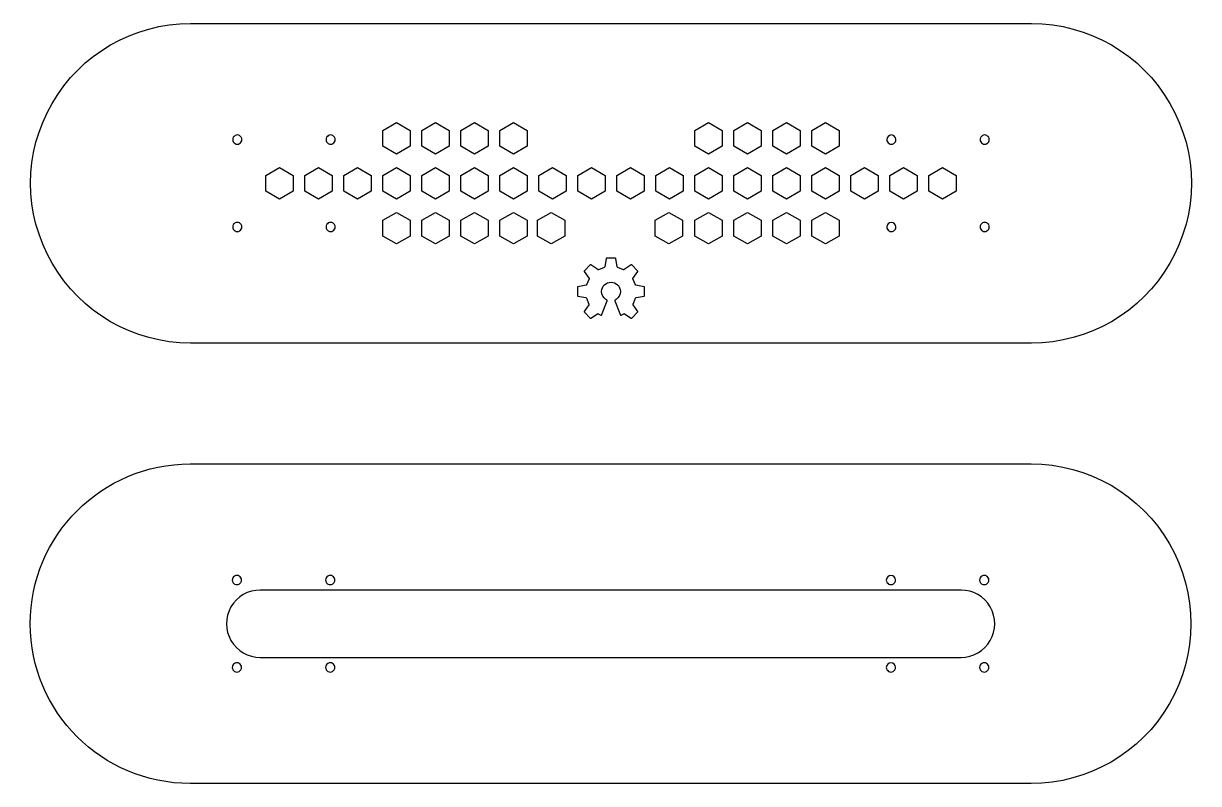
# Model space of a CAD drawing. Extents: x 3 to 427, y -61 to 202.
# Drawn here: x 3 to 212.5, y 66.2 to 201.7 of the extents above; entities that cross this region are included whole.
import ezdxf

# ---------------------------------------------------------------- set-up
doc = ezdxf.new("R2010")
doc.units = 0
doc.layers.get('0').update_dxf_attribs({"linetype": 'CONTINUOUS'})

msp = doc.modelspace()

# ---------------------------------------------------------------- linework, layer by layer
at = {"color": 1}
for p, q in [((32.763071, 201.74411), (182.763069, 201.74411)), ((67.076182, 182.655901), (69.515068, 184.063992)), ((67.076182, 179.839718), (67.076182, 182.655901)), ((69.515068, 184.063992), (71.953954, 182.655901)), ((71.953954, 182.655901), (71.953954, 179.839718)), ((74.030368, 182.655901), (76.469254, 184.063992)), ((74.030368, 179.839718), (74.030368, 182.655901)), ((76.469254, 184.063992), (78.908139, 182.655901)), ((78.908139, 182.655901), (78.908139, 179.839718)), ((80.984546, 182.655901), (83.423431, 184.063992)), ((80.984546, 179.839718), (80.984546, 182.655901)), ((83.423431, 184.063992), (85.862317, 182.655901)), ((85.862317, 182.655901), (85.862317, 179.839718)), ((87.938724, 182.655901), (90.377609, 184.063992)), ((87.938724, 179.839718), (87.938724, 182.655901)), ((90.377609, 184.063992), (92.816495, 182.655901)), ((92.816495, 182.655901), (92.816495, 179.839718)), ((122.70963, 182.655901), (125.14851, 184.063992)), ((122.70963, 179.839718), (122.70963, 182.655901)), ((125.14851, 184.063992), (127.5874, 182.655901)), ((127.5874, 182.655901), (127.5874, 179.839718)), ((129.66382, 182.655901), (132.10271, 184.063992)), ((129.66382, 179.839718), (129.66382, 182.655901)), ((132.10271, 184.063992), (134.54159, 182.655901)), ((134.54159, 182.655901), (134.54159, 179.839718)), ((136.618, 182.655901), (139.05688, 184.063992)), ((136.618, 179.839718), (136.618, 182.655901)), ((139.05688, 184.063992), (141.49577, 182.655901)), ((141.49577, 182.655901), (141.49577, 179.839718)), ((143.57218, 182.655901), (146.01106, 184.063992)), ((143.57218, 179.839718), (143.57218, 182.655901)), ((146.01106, 184.063992), (148.44995, 182.655901)), ((148.44995, 182.655901), (148.44995, 179.839718)), ((41.948072, 181.03411), (41.948072, 181.03411)), ((58.58807, 181.03411), (58.58807, 181.03411)), ((158.588069, 181.03411), (158.588069, 181.03411)), ((175.228068, 181.03411), (175.228068, 181.03411)), ((69.515068, 178.431627), (67.076182, 179.839718)), ((71.953954, 179.839718), (69.515068, 178.431627)), ((76.469254, 178.431627), (74.030368, 179.839718)), ((78.908139, 179.839718), (76.469254, 178.431627)), ((83.423431, 178.431627), (80.984546, 179.839718)), ((85.862317, 179.839718), (83.423431, 178.431627)), ((90.377609, 178.431627), (87.938724, 179.839718)), ((92.816495, 179.839718), (90.377609, 178.431627)), ((125.14851, 178.431627), (122.70963, 179.839718)), ((127.5874, 179.839718), (125.14851, 178.431627)), ((132.10271, 178.431627), (129.66382, 179.839718)), ((134.54159, 179.839718), (132.10271, 178.431627)), ((139.05688, 178.431627), (136.618, 179.839718)), ((141.49577, 179.839718), (139.05688, 178.431627)), ((146.01106, 178.431627), (143.57218, 179.839718)), ((148.44995, 179.839718), (146.01106, 178.431627)), ((46.213645, 174.652208), (48.652531, 176.060299)), ((48.652531, 176.060299), (51.091416, 174.652208)), ((53.167827, 174.652208), (55.606712, 176.060299)), ((55.606712, 176.060299), (58.045598, 174.652208)), ((60.122005, 174.652208), (62.56089, 176.060299)), ((62.56089, 176.060299), (64.999776, 174.652208)), ((67.076182, 174.652208), (69.515068, 176.060299)), ((69.515068, 176.060299), (71.953954, 174.652208)), ((74.030368, 174.652208), (76.469254, 176.060299)), ((76.469254, 176.060299), (78.908139, 174.652208)), ((80.984546, 174.652208), (83.423431, 176.060299)), ((83.423431, 176.060299), (85.862317, 174.652208)), ((87.938724, 174.652208), (90.377609, 176.060299)), ((90.377609, 176.060299), (92.816495, 174.652208)), ((94.892909, 174.652208), (97.331795, 176.060299)), ((97.331795, 176.060299), (99.77068, 174.652208)), ((101.84709, 174.652208), (104.28598, 176.060299)), ((104.28598, 176.060299), (106.72487, 174.652208)), ((108.80127, 174.652208), (111.24016, 176.060299)), ((111.24016, 176.060299), (113.67904, 174.652208)), ((115.75544, 174.652208), (118.19433, 176.060299)), ((118.19433, 176.060299), (120.63321, 174.652208)), ((122.70963, 174.652208), (125.14851, 176.060299)), ((125.14851, 176.060299), (127.5874, 174.652208)), ((129.66382, 174.652208), (132.10271, 176.060299)), ((132.10271, 176.060299), (134.54159, 174.652208)), ((136.618, 174.652208), (139.05688, 176.060299)), ((139.05688, 176.060299), (141.49577, 174.652208)), ((143.57218, 174.652208), (146.01106, 176.060299)), ((146.01106, 176.060299), (148.44995, 174.652208)), ((150.52637, 174.652208), (152.96526, 176.060299)), ((152.96526, 176.060299), (155.40414, 174.652208)), ((157.48055, 174.652208), (159.91943, 176.060299)), ((159.91943, 176.060299), (162.35832, 174.652208)), ((164.43471, 174.652208), (166.8736, 176.060299)), ((166.8736, 176.060299), (169.31248, 174.652208)), ((46.213645, 171.836025), (46.213645, 174.652208)), ((51.091416, 174.652208), (51.091416, 171.836025)), ((53.167827, 171.836025), (53.167827, 174.652208)), ((58.045598, 174.652208), (58.045598, 171.836025)), ((60.122005, 171.836025), (60.122005, 174.652208)), ((64.999776, 174.652208), (64.999776, 171.836025)), ((67.076182, 171.836025), (67.076182, 174.652208)), ((71.953954, 174.652208), (71.953954, 171.836025)), ((74.030368, 171.836025), (74.030368, 174.652208)), ((78.908139, 174.652208), (78.908139, 171.836025)), ((80.984546, 171.836025), (80.984546, 174.652208)), ((85.862317, 174.652208), (85.862317, 171.836025)), ((87.938724, 171.836025), (87.938724, 174.652208)), ((92.816495, 174.652208), (92.816495, 171.836025)), ((94.892909, 171.836025), (94.892909, 174.652208)), ((99.77068, 174.652208), (99.77068, 171.836025)), ((101.84709, 171.836025), (101.84709, 174.652208)), ((106.72487, 174.652208), (106.72487, 171.836025)), ((108.80127, 171.836025), (108.80127, 174.652208)), ((113.67904, 174.652208), (113.67904, 171.836025)), ((115.75544, 171.836025), (115.75544, 174.652208)), ((120.63321, 174.652208), (120.63321, 171.836025)), ((122.70963, 171.836025), (122.70963, 174.652208)), ((127.5874, 174.652208), (127.5874, 171.836025)), ((129.66382, 171.836025), (129.66382, 174.652208)), ((134.54159, 174.652208), (134.54159, 171.836025)), ((136.618, 171.836025), (136.618, 174.652208)), ((141.49577, 174.652208), (141.49577, 171.836025)), ((143.57218, 171.836025), (143.57218, 174.652208)), ((148.44995, 174.652208), (148.44995, 171.836025)), ((150.52637, 171.836025), (150.52637, 174.652208)), ((155.40414, 174.652208), (155.40414, 171.836025)), ((157.48055, 171.836025), (157.48055, 174.652208)), ((162.35832, 174.652208), (162.35832, 171.836025)), ((164.43471, 171.836025), (164.43471, 174.652208)), ((169.31248, 174.652208), (169.31248, 171.836025)), ((48.652531, 170.427934), (46.213645, 171.836025)), ((51.091416, 171.836025), (48.652531, 170.427934)), ((55.606712, 170.427934), (53.167827, 171.836025)), ((58.045598, 171.836025), (55.606712, 170.427934)), ((62.56089, 170.427934), (60.122005, 171.836025)), ((64.999776, 171.836025), (62.56089, 170.427934)), ((69.515068, 170.427934), (67.076182, 171.836025)), ((71.953954, 171.836025), (69.515068, 170.427934)), ((76.469254, 170.427934), (74.030368, 171.836025)), ((78.908139, 171.836025), (76.469254, 170.427934)), ((83.423431, 170.427934), (80.984546, 171.836025)), ((85.862317, 171.836025), (83.423431, 170.427934)), ((90.377609, 170.427934), (87.938724, 171.836025)), ((92.816495, 171.836025), (90.377609, 170.427934)), ((97.331795, 170.427934), (94.892909, 171.836025)), ((99.77068, 171.836025), (97.331795, 170.427934)), ((104.28598, 170.427934), (101.84709, 171.836025)), ((106.72487, 171.836025), (104.28598, 170.427934)), ((111.24016, 170.427934), (108.80127, 171.836025)), ((113.67904, 171.836025), (111.24016, 170.427934)), ((118.19433, 170.427934), (115.75544, 171.836025)), ((120.63321, 171.836025), (118.19433, 170.427934)), ((125.14851, 170.427934), (122.70963, 171.836025)), ((127.5874, 171.836025), (125.14851, 170.427934)), ((132.10271, 170.427934), (129.66382, 171.836025)), ((134.54159, 171.836025), (132.10271, 170.427934)), ((139.05688, 170.427934), (136.618, 171.836025)), ((141.49577, 171.836025), (139.05688, 170.427934)), ((146.01106, 170.427934), (143.57218, 171.836025)), ((148.44995, 171.836025), (146.01106, 170.427934)), ((152.96526, 170.427934), (150.52637, 171.836025)), ((155.40414, 171.836025), (152.96526, 170.427934)), ((159.91943, 170.427934), (157.48055, 171.836025)), ((162.35832, 171.836025), (159.91943, 170.427934)), ((166.8736, 170.427934), (164.43471, 171.836025)), ((169.31248, 171.836025), (166.8736, 170.427934)), ((67.076182, 166.648512), (69.515068, 168.056603)), ((69.515068, 168.056603), (71.953954, 166.648512)), ((74.030368, 166.648512), (76.469254, 168.056603)), ((76.469254, 168.056603), (78.908139, 166.648512)), ((80.984546, 166.648512), (83.423431, 168.056603)), ((83.423431, 168.056603), (85.862317, 166.648512)), ((87.938724, 166.648512), (90.377609, 168.056603)), ((90.377609, 168.056603), (92.816495, 166.648512)), ((94.677585, 166.648512), (97.11647, 168.056603)), ((97.11647, 168.056603), (99.555356, 166.648512)), ((115.62871, 166.648512), (118.0676, 168.056603)), ((118.0676, 168.056603), (120.50648, 166.648512)), ((122.70963, 166.648512), (125.14851, 168.056603)), ((125.14851, 168.056603), (127.5874, 166.648512)), ((129.66382, 166.648512), (132.10271, 168.056603)), ((132.10271, 168.056603), (134.54159, 166.648512)), ((136.618, 166.648512), (139.05688, 168.056603)), ((139.05688, 168.056603), (141.49577, 166.648512)), ((143.57218, 166.648512), (146.01106, 168.056603)), ((146.01106, 168.056603), (148.44995, 166.648512)), ((67.076182, 163.832329), (67.076182, 166.648512)), ((71.953954, 166.648512), (71.953954, 163.832329)), ((74.030368, 163.832329), (74.030368, 166.648512)), ((78.908139, 166.648512), (78.908139, 163.832329)), ((80.984546, 163.832329), (80.984546, 166.648512)), ((85.862317, 166.648512), (85.862317, 163.832329)), ((87.938724, 163.832329), (87.938724, 166.648512)), ((92.816495, 166.648512), (92.816495, 163.832329)), ((94.677585, 163.832329), (94.677585, 166.648512)), ((99.555356, 166.648512), (99.555356, 163.832329)), ((115.62871, 163.832329), (115.62871, 166.648512)), ((120.50648, 166.648512), (120.50648, 163.832329)), ((122.70963, 163.832329), (122.70963, 166.648512)), ((127.5874, 166.648512), (127.5874, 163.832329)), ((129.66382, 163.832329), (129.66382, 166.648512)), ((134.54159, 166.648512), (134.54159, 163.832329)), ((136.618, 163.832329), (136.618, 166.648512)), ((141.49577, 166.648512), (141.49577, 163.832329)), ((143.57218, 163.832329), (143.57218, 166.648512)), ((148.44995, 166.648512), (148.44995, 163.832329)), ((41.948072, 165.45411), (41.948072, 165.45411)), ((58.58807, 165.45411), (58.58807, 165.45411)), ((69.515068, 162.424238), (67.076182, 163.832329)), ((71.953954, 163.832329), (69.515068, 162.424238)), ((76.469254, 162.424238), (74.030368, 163.832329)), ((78.908139, 163.832329), (76.469254, 162.424238)), ((83.423431, 162.424238), (80.984546, 163.832329)), ((85.862317, 163.832329), (83.423431, 162.424238)), ((90.377609, 162.424238), (87.938724, 163.832329)), ((92.816495, 163.832329), (90.377609, 162.424238)), ((97.11647, 162.424238), (94.677585, 163.832329)), ((99.555356, 163.832329), (97.11647, 162.424238)), ((118.0676, 162.424238), (115.62871, 163.832329)), ((120.50648, 163.832329), (118.0676, 162.424238)), ((125.14851, 162.424238), (122.70963, 163.832329)), ((127.5874, 163.832329), (125.14851, 162.424238)), ((132.10271, 162.424238), (129.66382, 163.832329)), ((134.54159, 163.832329), (132.10271, 162.424238)), ((139.05688, 162.424238), (136.618, 163.832329)), ((141.49577, 163.832329), (139.05688, 162.424238)), ((146.01106, 162.424238), (143.57218, 163.832329)), ((148.44995, 163.832329), (146.01106, 162.424238)), ((158.588069, 165.45411), (158.588069, 165.45411)), ((175.228068, 165.45411), (175.228068, 165.45411)), ((106.930677, 159.851022), (106.648547, 158.334882)), ((108.517529, 159.916027), (107.008789, 159.916027)), ((108.87795, 158.334882), (108.59573, 159.851022)), ((102.999484, 157.533163), (103.853633, 156.288364)), ((104.075664, 158.701188), (103.008846, 157.634459)), ((105.443517, 157.841331), (104.17696, 158.710551)), ((106.573645, 158.249101), (105.557386, 157.833128)), ((109.969022, 157.833128), (108.952852, 158.249101)), ((111.349536, 158.710551), (110.082891, 157.841331)), ((112.517472, 157.634459), (111.450743, 158.701188)), ((111.672774, 156.288364), (112.526835, 157.533163)), ((103.860678, 156.17503), (103.411266, 155.12676)), ((112.114963, 155.12676), (111.66564, 156.17503)), ((101.79374, 154.701245), (101.793829, 153.192595)), ((103.324505, 155.052125), (101.858744, 154.779535)), ((101.858834, 153.114304), (103.288659, 152.848224)), ((113.667574, 154.779535), (112.201724, 155.052125)), ((112.237392, 152.848135), (113.667217, 153.114215)), ((113.732221, 153.192506), (113.732399, 154.701156)), ((103.811457, 151.544127), (102.999305, 150.360588)), ((103.373548, 152.773055), (103.819928, 151.657996)), ((106.047904, 149.742201), (107.105092, 152.296625)), ((107.074061, 152.392125), (106.945747, 152.470683)), ((108.421137, 152.296625), (109.478236, 149.742112)), ((108.580482, 152.470683), (108.452168, 152.392125)), ((111.706212, 151.657907), (112.152592, 152.772965)), ((112.526835, 150.360499), (111.714594, 151.544038)), ((103.008668, 150.259203), (104.075575, 149.192474)), ((104.176871, 149.183111), (105.339457, 149.981085)), ((105.450918, 149.984919), (105.96364, 149.71117)), ((109.5625, 149.711081), (110.075222, 149.98483)), ((110.186683, 149.980996), (111.349358, 149.183022)), ((111.450565, 149.192385), (112.517472, 150.259114))]:
    msp.add_line(p, q, dxfattribs=at)
at = {"color": 7}
for p, q in [((32.69, 123.19), (182.69, 123.19)), ((41.875, 102.48), (41.875, 102.48)), ((170.19, 100.69), (45.19, 100.69)), ((58.515, 102.48), (58.515, 102.48)), ((158.515, 102.48), (158.515, 102.48)), ((175.155, 102.48), (175.155, 102.48)), ((41.875, 86.9), (41.875, 86.9)), ((58.515, 86.9), (58.515, 86.9)), ((158.515, 86.9), (158.515, 86.9)), ((175.155, 86.9), (175.155, 86.9))]:
    msp.add_line(p, q, dxfattribs=at)
at = {"color": 1}
for points in [[(8.081347, 187.49411), (13.172382, 196.31204), (22.581002, 201.74411), (32.763071, 201.74411)], [(182.763069, 201.74411), (192.945138, 201.74411), (202.353758, 196.31204), (207.444793, 187.49411)], [(8.081347, 158.99411), (2.990312, 167.812041), (2.990312, 178.676179), (8.081347, 187.49411)], [(207.444793, 187.49411), (212.535828, 178.676179), (212.535828, 167.812041), (207.444793, 158.99411)], [(40.710572, 181.748581), (40.455316, 181.601209), (40.298072, 181.328854), (40.298072, 181.03411)], [(40.298072, 181.03411), (40.298072, 180.739366), (40.455316, 180.467011), (40.710572, 180.319639)], [(41.535572, 181.748581), (41.280316, 181.895953), (40.965828, 181.895953), (40.710572, 181.748581)], [(40.710572, 180.319639), (40.965828, 180.172267), (41.280316, 180.172267), (41.535572, 180.319639)], [(41.948072, 181.03411), (41.948072, 181.328854), (41.790828, 181.601209), (41.535572, 181.748581)], [(41.535572, 180.319639), (41.790828, 180.467011), (41.948072, 180.739366), (41.948072, 181.03411)], [(57.350571, 181.748581), (57.095315, 181.601209), (56.938071, 181.328854), (56.938071, 181.03411)], [(56.938071, 181.03411), (56.938071, 180.739366), (57.095315, 180.467011), (57.350571, 180.319639)], [(58.17557, 181.748581), (57.920315, 181.895953), (57.605826, 181.895953), (57.350571, 181.748581)], [(57.350571, 180.319639), (57.605826, 180.172267), (57.920315, 180.172267), (58.17557, 180.319639)], [(58.58807, 181.03411), (58.58807, 181.328854), (58.430826, 181.601209), (58.17557, 181.748581)], [(58.17557, 180.319639), (58.430826, 180.467011), (58.58807, 180.739366), (58.58807, 181.03411)], [(157.76307, 181.85911), (157.307435, 181.85911), (156.93807, 181.489745), (156.93807, 181.03411)], [(156.93807, 181.03411), (156.93807, 180.739366), (157.095314, 180.467011), (157.35057, 180.319639)], [(157.35057, 180.319639), (157.605825, 180.172267), (157.920314, 180.172267), (158.175569, 180.319639)], [(158.588069, 181.03411), (158.588069, 181.489745), (158.218704, 181.85911), (157.76307, 181.85911)], [(158.175569, 180.319639), (158.430825, 180.467011), (158.588069, 180.739366), (158.588069, 181.03411)], [(173.990568, 181.748581), (173.735312, 181.601209), (173.578068, 181.328854), (173.578068, 181.03411)], [(173.578068, 181.03411), (173.578068, 180.739366), (173.735312, 180.467011), (173.990568, 180.319639)], [(174.815568, 181.748581), (174.560312, 181.895953), (174.245824, 181.895953), (173.990568, 181.748581)], [(173.990568, 180.319639), (174.245824, 180.172267), (174.560312, 180.172267), (174.815568, 180.319639)], [(175.228068, 181.03411), (175.228068, 181.328854), (175.070824, 181.601209), (174.815568, 181.748581)], [(174.815568, 180.319639), (175.070824, 180.467011), (175.228068, 180.739366), (175.228068, 181.03411)], [(40.710572, 166.168581), (40.455316, 166.021209), (40.298072, 165.748854), (40.298072, 165.45411)], [(41.535572, 166.168581), (41.280316, 166.315953), (40.965828, 166.315953), (40.710572, 166.168581)], [(41.948072, 165.45411), (41.948072, 165.748854), (41.790828, 166.021209), (41.535572, 166.168581)], [(57.350571, 166.168581), (57.095315, 166.021209), (56.938071, 165.748854), (56.938071, 165.45411)], [(58.17557, 166.168581), (57.920315, 166.315953), (57.605826, 166.315953), (57.350571, 166.168581)], [(58.58807, 165.45411), (58.58807, 165.748854), (58.430826, 166.021209), (58.17557, 166.168581)], [(157.76307, 166.27911), (157.307435, 166.27911), (156.93807, 165.909745), (156.93807, 165.45411)], [(158.588069, 165.45411), (158.588069, 165.909745), (158.218704, 166.27911), (157.76307, 166.27911)], [(173.990568, 166.168581), (173.735312, 166.021209), (173.578068, 165.748854), (173.578068, 165.45411)], [(174.815568, 166.168581), (174.560312, 166.315953), (174.245824, 166.315953), (173.990568, 166.168581)], [(175.228068, 165.45411), (175.228068, 165.748854), (175.070824, 166.021209), (174.815568, 166.168581)], [(40.298072, 165.45411), (40.298072, 165.159366), (40.455316, 164.887011), (40.710572, 164.739639)], [(40.710572, 164.739639), (40.965828, 164.592267), (41.280316, 164.592267), (41.535572, 164.739639)], [(41.535572, 164.739639), (41.790828, 164.887011), (41.948072, 165.159366), (41.948072, 165.45411)], [(56.938071, 165.45411), (56.938071, 165.159366), (57.095315, 164.887011), (57.350571, 164.739639)], [(57.350571, 164.739639), (57.605826, 164.592267), (57.920315, 164.592267), (58.17557, 164.739639)], [(58.17557, 164.739639), (58.430826, 164.887011), (58.58807, 165.159366), (58.58807, 165.45411)], [(156.93807, 165.45411), (156.93807, 165.159366), (157.095314, 164.887011), (157.35057, 164.739639)], [(157.35057, 164.739639), (157.605825, 164.592267), (157.920314, 164.592267), (158.175569, 164.739639)], [(158.175569, 164.739639), (158.430825, 164.887011), (158.588069, 165.159366), (158.588069, 165.45411)], [(173.578068, 165.45411), (173.578068, 165.159366), (173.735312, 164.887011), (173.990568, 164.739639)], [(173.990568, 164.739639), (174.245824, 164.592267), (174.560312, 164.592267), (174.815568, 164.739639)], [(174.815568, 164.739639), (175.070824, 164.887011), (175.228068, 165.159366), (175.228068, 165.45411)], [(107.008789, 159.916027), (106.972498, 159.916027), (106.937276, 159.886779), (106.930677, 159.851022)], [(108.59573, 159.851022), (108.589132, 159.886779), (108.55391, 159.916027), (108.517529, 159.916027)], [(32.763071, 144.74411), (22.581002, 144.74411), (13.172382, 150.17618), (8.081347, 158.99411)], [(103.008846, 157.634459), (102.983166, 157.60869), (102.978886, 157.563124), (102.999484, 157.533163)], [(104.17696, 158.710551), (104.14691, 158.731149), (104.101345, 158.726958), (104.075664, 158.701188)], [(105.557386, 157.833128), (105.52475, 157.817077), (105.473388, 157.820733), (105.443517, 157.841331)], [(106.648547, 158.334882), (106.64177, 158.299125), (106.608242, 158.260515), (106.573645, 158.249101)], [(108.952852, 158.249101), (108.918344, 158.260515), (108.884727, 158.299125), (108.87795, 158.334882)], [(110.082891, 157.841331), (110.05293, 157.820733), (110.001569, 157.817077), (109.969022, 157.833128)], [(111.450743, 158.701188), (111.424973, 158.726958), (111.379497, 158.731149), (111.349536, 158.710551)], [(112.526835, 157.533163), (112.547254, 157.563124), (112.543242, 157.60869), (112.517472, 157.634459)], [(207.444793, 158.99411), (202.353758, 150.17618), (192.945138, 144.74411), (182.763069, 144.74411)], [(103.411266, 155.12676), (103.399317, 155.09234), (103.360351, 155.058813), (103.324505, 155.052125)], [(103.853633, 156.288364), (103.874142, 156.258225), (103.877352, 156.207399), (103.860678, 156.17503)], [(106.094629, 153.938226), (106.094629, 154.859698), (106.841687, 155.606667), (107.76307, 155.606667)], [(107.76307, 155.606667), (108.684453, 155.606667), (109.431422, 154.859698), (109.431422, 153.938226)], [(111.66564, 156.17503), (111.648877, 156.207399), (111.652087, 156.258225), (111.672774, 156.288364)], [(112.201724, 155.052125), (112.166057, 155.058813), (112.127001, 155.09234), (112.114963, 155.12676)], [(101.858744, 154.779535), (101.822899, 154.772759), (101.79374, 154.737626), (101.79374, 154.701245)], [(101.793829, 153.192595), (101.793829, 153.156214), (101.823077, 153.120814), (101.858834, 153.114304)], [(106.864603, 152.532833), (106.401727, 152.829231), (106.094629, 153.347749), (106.094629, 153.938226)], [(109.431422, 153.938226), (109.431422, 153.347749), (109.124413, 152.829231), (108.661448, 152.532833)], [(113.667217, 153.114215), (113.702885, 153.120725), (113.732221, 153.156125), (113.732221, 153.192506)], [(113.732399, 154.701156), (113.732489, 154.737626), (113.703241, 154.772759), (113.667574, 154.779535)], [(103.288659, 152.848224), (103.324415, 152.841715), (103.362669, 152.807741), (103.373548, 152.773055)], [(103.819928, 151.657996), (103.835889, 151.625271), (103.832144, 151.574088), (103.811457, 151.544127)], [(106.945747, 152.470683), (106.922028, 152.485128), (106.889838, 152.510006), (106.864603, 152.532833)], [(107.105092, 152.296625), (107.119091, 152.330241), (107.105092, 152.373132), (107.074061, 152.392125)], [(108.452168, 152.392125), (108.421316, 152.373132), (108.407227, 152.330241), (108.421137, 152.296625)], [(108.661448, 152.532833), (108.636391, 152.510006), (108.604112, 152.485128), (108.580482, 152.470683)], [(111.714594, 151.544038), (111.694085, 151.573999), (111.690251, 151.625182), (111.706212, 151.657907)], [(112.152592, 152.772965), (112.16356, 152.807652), (112.201546, 152.841626), (112.237392, 152.848135)], [(102.999305, 150.360588), (102.978796, 150.330627), (102.982987, 150.284973), (103.008668, 150.259203)], [(104.075575, 149.192474), (104.101256, 149.166883), (104.146821, 149.162692), (104.176871, 149.183111)], [(105.339457, 149.981085), (105.369417, 150.001594), (105.419619, 150.003199), (105.450918, 149.984919)], [(105.96364, 149.71117), (105.996097, 149.694585), (106.033994, 149.708584), (106.047904, 149.742201)], [(109.478236, 149.742112), (109.492146, 149.708495), (109.529954, 149.694585), (109.5625, 149.711081)], [(110.075222, 149.98483), (110.10661, 150.00311), (110.156723, 150.001594), (110.186683, 149.980996)], [(111.349358, 149.183022), (111.379319, 149.162603), (111.424973, 149.166793), (111.450565, 149.192385)], [(112.517472, 150.259114), (112.543242, 150.284884), (112.547433, 150.330538), (112.526835, 150.360499)], [(182.763069, 144.74411), (182.763069, 144.74411), (32.763071, 144.74411), (32.763071, 144.74411)]]:
    msp.add_open_spline(points, degree=3, dxfattribs=at)
at = {"color": 7}
for points in [[(4.19, 94.69), (4.19, 110.430115), (16.949885, 123.19), (32.69, 123.19)], [(182.69, 123.19), (192.872082, 123.190019), (202.280722, 117.757954), (207.371769, 108.940015)], [(207.371769, 108.940015), (212.462815, 100.122077), (212.462815, 89.257923), (207.371769, 80.439985)], [(40.6375, 103.194471), (40.382244, 103.047099), (40.225, 102.774744), (40.225, 102.48)], [(41.4625, 103.194471), (41.207244, 103.341843), (40.892756, 103.341843), (40.6375, 103.194471)], [(41.875, 102.48), (41.875, 102.774744), (41.717756, 103.047099), (41.4625, 103.194471)], [(57.2775, 103.194471), (57.022244, 103.047099), (56.865, 102.774744), (56.865, 102.48)], [(58.1025, 103.194471), (57.847244, 103.341843), (57.532756, 103.341843), (57.2775, 103.194471)], [(58.515, 102.48), (58.515, 102.774744), (58.357756, 103.047099), (58.1025, 103.194471)], [(157.69, 103.305), (157.234365, 103.305), (156.865, 102.935635), (156.865, 102.48)], [(158.515, 102.48), (158.515, 102.935635), (158.145635, 103.305), (157.69, 103.305)], [(173.9175, 103.194471), (173.662244, 103.047099), (173.505, 102.774744), (173.505, 102.48)], [(174.7425, 103.194471), (174.487244, 103.341843), (174.172756, 103.341843), (173.9175, 103.194471)], [(175.155, 102.48), (175.155, 102.774744), (174.997756, 103.047099), (174.7425, 103.194471)], [(45.19, 100.69), (43.046401, 100.690009), (41.065629, 99.546417), (39.993827, 97.690007)], [(40.225, 102.48), (40.225, 102.185256), (40.382244, 101.912901), (40.6375, 101.765529)], [(40.6375, 101.765529), (40.892756, 101.618157), (41.207244, 101.618157), (41.4625, 101.765529)], [(41.4625, 101.765529), (41.717756, 101.912901), (41.875, 102.185256), (41.875, 102.48)], [(56.865, 102.48), (56.865, 102.185256), (57.022244, 101.912901), (57.2775, 101.765529)], [(57.2775, 101.765529), (57.532756, 101.618157), (57.847244, 101.618157), (58.1025, 101.765529)], [(58.1025, 101.765529), (58.357756, 101.912901), (58.515, 102.185256), (58.515, 102.48)], [(156.865, 102.48), (156.865, 102.185256), (157.022244, 101.912901), (157.2775, 101.765529)], [(157.2775, 101.765529), (157.532756, 101.618157), (157.847244, 101.618157), (158.1025, 101.765529)], [(158.1025, 101.765529), (158.357756, 101.912901), (158.515, 102.185256), (158.515, 102.48)], [(175.386152, 97.69), (174.314356, 99.546406), (172.333594, 100.69), (170.19, 100.69)], [(173.505, 102.48), (173.505, 102.185256), (173.662244, 101.912901), (173.9175, 101.765529)], [(173.9175, 101.765529), (174.172756, 101.618157), (174.487244, 101.618157), (174.7425, 101.765529)], [(174.7425, 101.765529), (174.997756, 101.912901), (175.155, 102.185256), (175.155, 102.48)], [(39.993827, 97.690007), (38.922025, 95.833597), (38.922025, 93.546403), (39.993827, 91.689993)], [(175.386152, 91.69), (176.457949, 93.546406), (176.457949, 95.833594), (175.386152, 97.69)], [(32.69, 66.19), (16.949885, 66.19), (4.19, 78.949885), (4.19, 94.69)], [(39.993827, 91.689993), (41.065629, 89.833583), (43.046401, 88.689991), (45.19, 88.69)], [(170.19, 88.69), (172.333594, 88.69), (174.314356, 89.833594), (175.386152, 91.69)], [(45.19, 88.69), (45.19, 88.69), (170.19, 88.69), (170.19, 88.69)], [(40.6375, 87.614471), (40.382244, 87.467099), (40.225, 87.194744), (40.225, 86.9)], [(40.225, 86.9), (40.225, 86.605256), (40.382244, 86.332901), (40.6375, 86.185529)], [(41.4625, 87.614471), (41.207244, 87.761843), (40.892756, 87.761843), (40.6375, 87.614471)], [(40.6375, 86.185529), (40.892756, 86.038157), (41.207244, 86.038157), (41.4625, 86.185529)], [(41.875, 86.9), (41.875, 87.194744), (41.717756, 87.467099), (41.4625, 87.614471)], [(41.4625, 86.185529), (41.717756, 86.332901), (41.875, 86.605256), (41.875, 86.9)], [(57.2775, 87.614471), (57.022244, 87.467099), (56.865, 87.194744), (56.865, 86.9)], [(56.865, 86.9), (56.865, 86.605256), (57.022244, 86.332901), (57.2775, 86.185529)], [(58.1025, 87.614471), (57.847244, 87.761843), (57.532756, 87.761843), (57.2775, 87.614471)], [(57.2775, 86.185529), (57.532756, 86.038157), (57.847244, 86.038157), (58.1025, 86.185529)], [(58.515, 86.9), (58.515, 87.194744), (58.357756, 87.467099), (58.1025, 87.614471)], [(58.1025, 86.185529), (58.357756, 86.332901), (58.515, 86.605256), (58.515, 86.9)], [(157.69, 87.725), (157.234365, 87.725), (156.865, 87.355635), (156.865, 86.9)], [(156.865, 86.9), (156.865, 86.605256), (157.022244, 86.332901), (157.2775, 86.185529)], [(157.2775, 86.185529), (157.532756, 86.038157), (157.847244, 86.038157), (158.1025, 86.185529)], [(158.515, 86.9), (158.515, 87.355635), (158.145635, 87.725), (157.69, 87.725)], [(158.1025, 86.185529), (158.357756, 86.332901), (158.515, 86.605256), (158.515, 86.9)], [(173.9175, 87.614471), (173.662244, 87.467099), (173.505, 87.194744), (173.505, 86.9)], [(173.505, 86.9), (173.505, 86.605256), (173.662244, 86.332901), (173.9175, 86.185529)], [(174.7425, 87.614471), (174.487244, 87.761843), (174.172756, 87.761843), (173.9175, 87.614471)], [(173.9175, 86.185529), (174.172756, 86.038157), (174.487244, 86.038157), (174.7425, 86.185529)], [(175.155, 86.9), (175.155, 87.194744), (174.997756, 87.467099), (174.7425, 87.614471)], [(174.7425, 86.185529), (174.997756, 86.332901), (175.155, 86.605256), (175.155, 86.9)], [(207.371769, 80.439985), (202.280722, 71.622046), (192.872082, 66.189981), (182.69, 66.19)], [(182.69, 66.19), (182.69, 66.19), (32.69, 66.19), (32.69, 66.19)]]:
    msp.add_open_spline(points, degree=3, dxfattribs=at)

doc.saveas('drawing.dxf')
